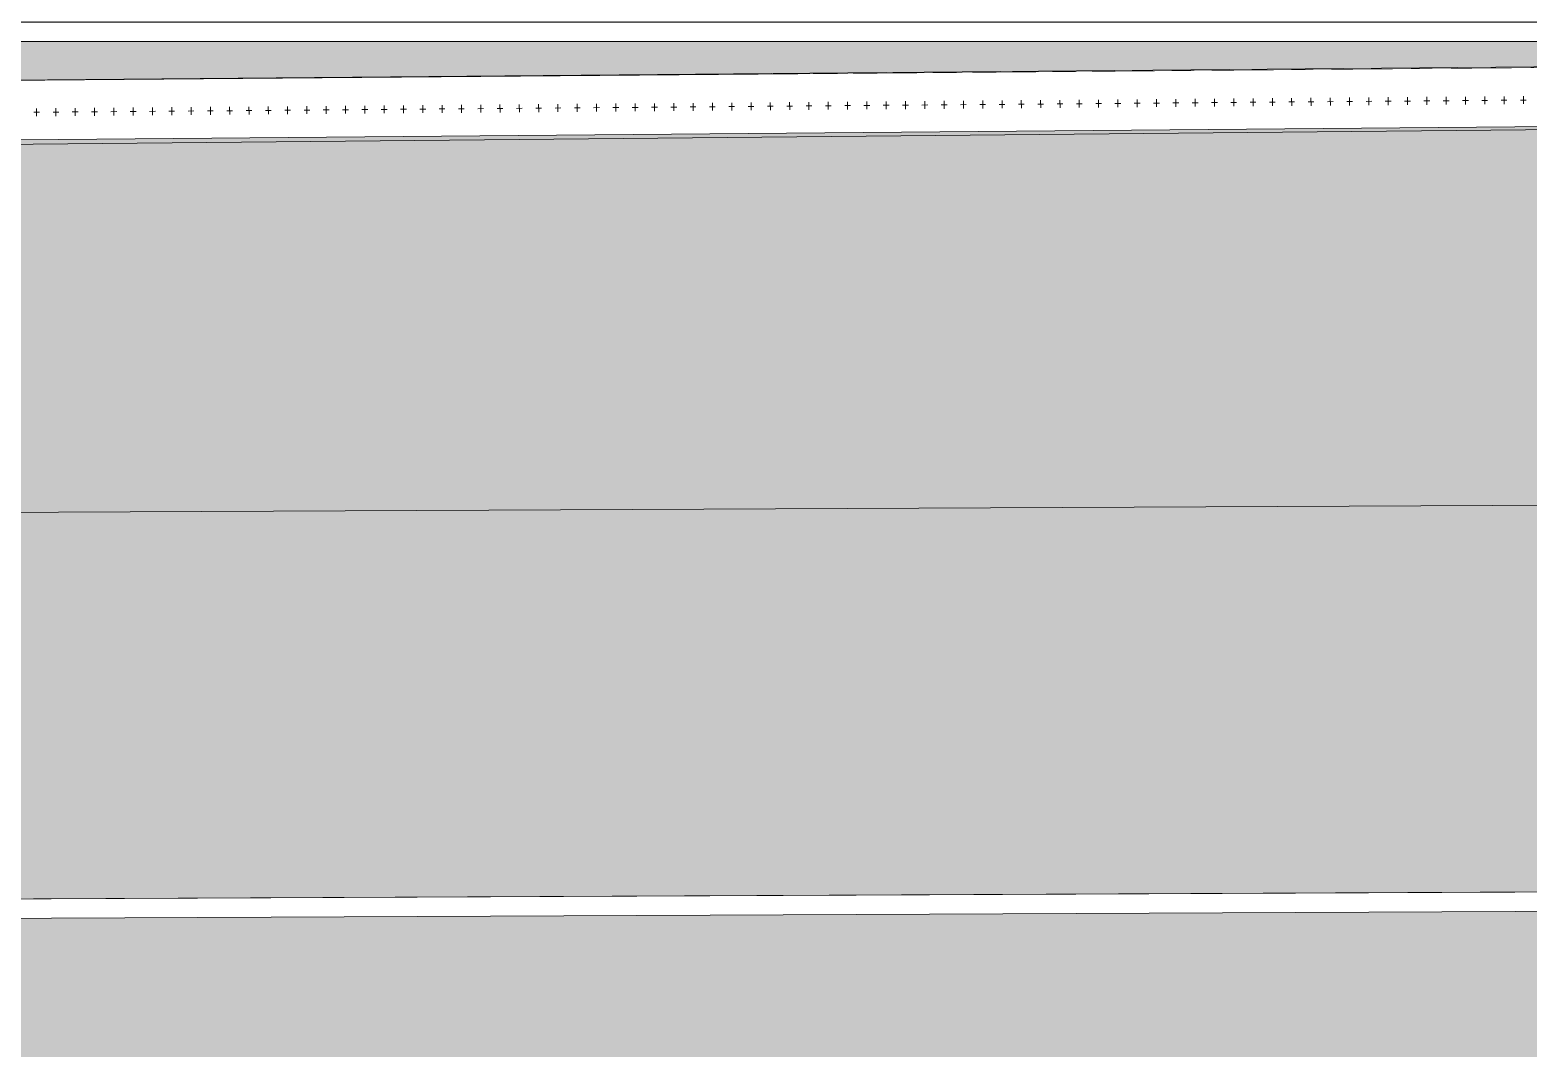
# Model space of a CAD drawing. Header units: millimetres. Extents: x -284281 to 1648660, y -821378 to -151356.
# Drawn here: x 227802 to 235542, y -275988 to -270728 of the extents above; entities that cross this region are included whole.
import ezdxf

# ---------------------------------------------------------------- set-up
doc = ezdxf.new("R2010")
doc.units = ezdxf.units.MM
doc.header["$MEASUREMENT"] = 0
doc.set_wipeout_variables(frame=1)
doc.linetypes.add('Wipeout_Contour', pattern=[1000, 0, -1000])
for name, color, linetype in [('Divers - Dessin général', 7, 'Continuous'), ('Sols_ Dalles', 7, 'Continuous'), ('Structure - Murs extérieurs', 7, 'Continuous'), ('TopoAlt', 7, 'Continuous')]:
    doc.layers.add(name, color=color, linetype=linetype)

# ---------------------------------------------------------------- blocks, each defined once
blk = doc.blocks.new('Dalle_4_1', base_point=(230490.2, -270775.9))
at = {"linetype": 'Continuous', "lineweight": 0, "true_color": 0x90b349}
blk.add_hatch(color=55, dxfattribs=at).paths.add_polyline_path([(230490.2, -270775.9), (230463.1, -270775.9), (230485.8, -270785.9)])
at = {"color": 7, "linetype": 'Continuous', "lineweight": 5, "flags": 128}
blk.add_lwpolyline([(230490.2, -270775.9), (230463.1, -270775.9), (230485.8, -270785.9)], close=True, dxfattribs=at)
blk = doc.blocks.new('Dalle_5_1', base_point=(233223.7, -270775.9))
at = {"linetype": 'Continuous', "lineweight": 0, "true_color": 0x90b349}
blk.add_hatch(color=55, dxfattribs=at).paths.add_polyline_path([(233223.7, -270775.9), (233196.7, -270775.9), (233219.3, -270785.9)])
at = {"color": 7, "linetype": 'Continuous', "lineweight": 5, "flags": 128}
blk.add_lwpolyline([(233223.7, -270775.9), (233196.7, -270775.9), (233219.3, -270785.9)], close=True, dxfattribs=at)
blk = doc.blocks.new('Dalle_13_1', base_point=(250537.6, -270787.4))
at = {"linetype": 'Continuous', "lineweight": 0, "true_color": 0x90b349}
blk.add_hatch(color=55, dxfattribs=at).paths.add_polyline_path([(250537.6, -270787.4), (220537.6, -270787.4), (220537.6, -273253.3), (250548.6, -273114.3), (250537.7, -271092.1), (250537.7, -271092.1, -0.001346), (250537.6, -271062.3), (250537.6, -271062.3)])
at = {"color": 7, "linetype": 'Continuous', "lineweight": 5, "flags": 128}
blk.add_lwpolyline([(250537.6, -270787.4), (220537.6, -270787.4), (220537.6, -273253.3), (250548.6, -273114.3), (250537.7, -271092.1), (250537.7, -271092.1, -0.001346), (250537.6, -271062.3), (250537.6, -271062.3)], format="xyb", close=True, dxfattribs=at)
blk = doc.blocks.new('Dalle_14_1', base_point=(217961.3, -273253.3))
at = {"layer": 'Sols_ Dalles', "linetype": 'Continuous', "lineweight": 0, "true_color": 0x2e271c}
blk.add_hatch(color=250, dxfattribs=at).paths.add_polyline_path([(217961.3, -273253.3, 0.415791), (219972.1, -275253.2), (252109.1, -275106, 0.414214), (254098.3, -273095.2), (254087.4, -271073, -0.001346), (254087.4, -271062.3), (253905.6, -271062.3), (253905.6, -267687.3), (253887.3, -267687.3), (253887.3, -265687.3), (250537.6, -265687.3), (250537.6, -270787.3), (250537.7, -271092.1), (250548.6, -273114.3), (220537.6, -273253.3), (220537.6, -270687.3), (220537.6, -265687.3), (219961.3, -265687.3, 0.258849), (218113.8, -267154.8, 0.098562), (217961.3, -267920.6)])
at = {"layer": 'Sols_ Dalles', "color": 250, "linetype": 'Continuous', "lineweight": 5, "true_color": 0x1f1f1f, "flags": 128}
blk.add_lwpolyline([(217961.3, -273253.3, 0.415791), (219972.1, -275253.2), (252109.1, -275106, 0.414214), (254098.3, -273095.2), (254087.4, -271073, -0.001346), (254087.4, -271062.3), (253905.6, -271062.3), (253905.6, -267687.3), (253887.3, -267687.3), (253887.3, -265687.3), (250537.6, -265687.3), (250537.6, -270787.3), (250537.7, -271092.1), (250548.6, -273114.3), (220537.6, -273253.3), (220537.6, -270687.3), (220537.6, -265687.3), (219961.3, -265687.3, 0.258849), (218113.8, -267154.8, 0.098562), (217961.3, -267920.6)], format="xyb", close=True, dxfattribs=at)
blk = doc.blocks.new('Mur_56_1', base_point=(218049.6, -271371.5))
at = {"color": 254, "linetype": 'Wipeout_Contour', "lineweight": 0, "ltscale": 1434044.950907383}
blk.add_wipeout([(218049.6, -271371.5), (250537.3, -271087.3), (250534.6, -270787.3), (218047, -271071.5)], dxfattribs=at).dxf.layer = 'TopoAlt'
at = {"layer": 'TopoAlt', "color": 190, "linetype": 'Continuous', "lineweight": 5, "true_color": 0x8002ff, "flags": 128}
for points in [[(250534.6, -270787.3), (218047, -271071.5)], [(218049.6, -271371.5), (250537.3, -271087.3)]]:
    blk.add_lwpolyline(points, dxfattribs=at)
blk = doc.blocks.new('Mur_61_1', base_point=(250537.6, -270787.3))
at = {"color": 254, "linetype": 'Wipeout_Contour', "lineweight": 0, "ltscale": 1436123.093929387}
blk.add_wipeout([(220637.6, -270787.3), (250437.6, -270787.3), (250437.6, -270687.3), (220637.6, -270687.3)], dxfattribs=at).dxf.layer = 'Structure - Murs extérieurs'
at = {"layer": 'Structure - Murs extérieurs', "color": 7, "linetype": 'Continuous', "lineweight": 5, "flags": 128}
blk.add_lwpolyline([(220537.6, -270787.3), (250537.6, -270787.3)], dxfattribs=at)
blk = doc.blocks.new('Mur_68_1', base_point=(219972.1, -275253.2))
at = {"color": 254, "linetype": 'Wipeout_Contour', "lineweight": 0, "ltscale": 1451160.509712916}
blk.add_wipeout([(219972.6, -275353.2), (252109.6, -275206), (252109.1, -275106), (219972.1, -275253.2)], dxfattribs=at).dxf.layer = 'Structure - Murs extérieurs'
at = {"layer": 'Structure - Murs extérieurs', "color": 7, "linetype": 'Continuous', "lineweight": 5, "flags": 128}
for points in [[(252109.1, -275106), (219972.1, -275253.2)], [(219972.6, -275353.2), (252109.6, -275206)]]:
    blk.add_lwpolyline(points, dxfattribs=at)
blk = doc.blocks.new('Garde-corps_1_1')
at = {"color": 7, "linetype": 'Continuous', "lineweight": 5}
for p, q in [((230031.2, -271115.6), (230031.5, -271155.6)), ((230131, -271114.7), (230131.3, -271154.7)), ((230230.7, -271113.9), (230231.1, -271153.9)), ((230330.5, -271113.1), (230330.8, -271153.1)), ((230430.2, -271112.3), (230430.6, -271152.3)), ((230530, -271111.5), (230530.3, -271151.5)), ((230629.7, -271110.6), (230630.1, -271150.6)), ((230729.5, -271109.8), (230729.8, -271149.8)), ((230829.3, -271109), (230829.6, -271149)), ((230929, -271108.2), (230929.3, -271148.2)), ((231028.8, -271107.4), (231029.1, -271147.4)), ((231128.5, -271106.5), (231128.9, -271146.5)), ((231228.3, -271105.7), (231228.6, -271145.7)), ((231328, -271104.9), (231328.4, -271144.9)), ((231427.8, -271104.1), (231428.1, -271144.1)), ((231527.6, -271103.3), (231527.9, -271143.3)), ((231627.3, -271102.4), (231627.6, -271142.4)), ((231727.1, -271101.6), (231727.4, -271141.6)), ((231826.8, -271100.8), (231827.1, -271140.8)), ((231926.6, -271100), (231926.9, -271140)), ((232026.3, -271099.2), (232026.7, -271139.2)), ((232126.1, -271098.3), (232126.4, -271138.3)), ((232225.8, -271097.5), (232226.2, -271137.5)), ((232325.6, -271096.7), (232325.9, -271136.7)), ((232440.5, -271115.8), (232410.5, -271116)), ((232425.4, -271095.9), (232425.7, -271135.9)), ((232540.3, -271114.9), (232510.3, -271115.2)), ((232525.1, -271095.1), (232525.4, -271135.1)), ((232640, -271114.1), (232610, -271114.4)), ((232624.9, -271094.2), (232625.2, -271134.2)), ((232739.8, -271113.3), (232709.8, -271113.6)), ((232724.6, -271093.4), (232725, -271133.4)), ((232839.5, -271112.5), (232809.5, -271112.7)), ((232824.4, -271092.6), (232824.7, -271132.6)), ((232939.3, -271111.7), (232909.3, -271111.9)), ((232924.1, -271091.8), (232924.5, -271131.8)), ((233039.1, -271110.8), (233009.1, -271111.1)), ((233023.9, -271091), (233024.2, -271131)), ((233138.8, -271110), (233108.8, -271110.3)), ((233123.6, -271090.2), (233124, -271130.1)), ((233238.6, -271109.2), (233208.6, -271109.5)), ((233223.4, -271089.3), (233223.7, -271129.3)), ((233338.3, -271108.4), (233308.3, -271108.6)), ((233323.2, -271088.5), (233323.5, -271128.5)), ((233438.1, -271107.6), (233408.1, -271107.8)), ((233422.9, -271087.7), (233423.2, -271127.7)), ((233537.8, -271106.7), (233507.8, -271107)), ((233522.7, -271086.9), (233523, -271126.9)), ((233637.6, -271105.9), (233607.6, -271106.2)), ((233622.4, -271086.1), (233622.8, -271126.1)), ((233737.3, -271105.1), (233707.3, -271105.4)), ((233722.2, -271085.2), (233722.5, -271125.2)), ((233837.1, -271104.3), (233807.1, -271104.5)), ((233821.9, -271084.4), (233822.3, -271124.4)), ((233936.9, -271103.5), (233906.9, -271103.7)), ((233921.7, -271083.6), (233922, -271123.6)), ((234036.6, -271102.7), (234006.6, -271102.9)), ((234021.5, -271082.8), (234021.8, -271122.8)), ((234136.4, -271101.8), (234106.4, -271102.1)), ((234121.2, -271082), (234121.5, -271122)), ((234236.1, -271101), (234206.1, -271101.3)), ((234221, -271081.1), (234221.3, -271121.1)), ((234335.9, -271100.2), (234305.9, -271100.4)), ((234320.7, -271080.3), (234321, -271120.3)), ((234435.6, -271099.4), (234405.6, -271099.6)), ((234420.5, -271079.5), (234420.8, -271119.5)), ((234535.4, -271098.6), (234505.4, -271098.8)), ((234520.2, -271078.7), (234520.6, -271118.7)), ((234635.2, -271097.7), (234605.2, -271098)), ((234620, -271077.9), (234620.3, -271117.9)), ((234734.9, -271096.9), (234704.9, -271097.2)), ((234719.7, -271077), (234720.1, -271117)), ((234834.7, -271096.1), (234804.7, -271096.3)), ((234819.5, -271076.2), (234819.8, -271116.2)), ((234934.4, -271095.3), (234904.4, -271095.5)), ((234919.3, -271075.4), (234919.6, -271115.4)), ((235034.2, -271094.5), (235004.2, -271094.7)), ((235019, -271074.6), (235019.3, -271114.6)), ((235133.9, -271093.6), (235103.9, -271093.9)), ((235118.8, -271073.8), (235119.1, -271113.8)), ((235233.7, -271092.8), (235203.7, -271093.1)), ((235218.5, -271072.9), (235218.9, -271112.9)), ((235333.4, -271092), (235303.4, -271092.2)), ((235318.3, -271072.1), (235318.6, -271112.1)), ((235433.2, -271091.2), (235403.2, -271091.4)), ((235418, -271071.3), (235418.4, -271111.3)), ((235533, -271090.4), (235503, -271090.6)), ((235517.8, -271070.5), (235518.1, -271110.5)), ((227851.7, -271153.5), (227821.7, -271153.7)), ((227836.6, -271133.6), (227836.9, -271173.6)), ((227951.5, -271152.6), (227921.5, -271152.9)), ((227936.3, -271132.8), (227936.7, -271172.8)), ((228051.3, -271151.8), (228021.3, -271152.1)), ((228036.1, -271131.9), (228036.4, -271171.9)), ((228151, -271151), (228121, -271151.2)), ((228135.8, -271131.1), (228136.2, -271171.1)), ((228250.8, -271150.2), (228220.8, -271150.4)), ((228235.6, -271130.3), (228235.9, -271170.3)), ((228350.5, -271149.4), (228320.5, -271149.6)), ((228335.4, -271129.5), (228335.7, -271169.5)), ((228450.3, -271148.5), (228420.3, -271148.8)), ((228435.1, -271128.7), (228435.4, -271168.7)), ((228550, -271147.7), (228520, -271148)), ((228534.9, -271127.8), (228535.2, -271167.8)), ((228649.8, -271146.9), (228619.8, -271147.2)), ((228634.6, -271127), (228635, -271167)), ((228749.5, -271146.1), (228719.5, -271146.3)), ((228734.4, -271126.2), (228734.7, -271166.2)), ((228849.3, -271145.3), (228819.3, -271145.5)), ((228834.1, -271125.4), (228834.5, -271165.4)), ((228949.1, -271144.4), (228919.1, -271144.7)), ((228933.9, -271124.6), (228934.2, -271164.6)), ((229048.8, -271143.6), (229018.8, -271143.9)), ((229033.7, -271123.7), (229034, -271163.7)), ((229148.6, -271142.8), (229118.6, -271143.1)), ((229133.4, -271122.9), (229133.7, -271162.9)), ((229248.3, -271142), (229218.3, -271142.2)), ((229233.2, -271122.1), (229233.5, -271162.1)), ((229348.1, -271141.2), (229318.1, -271141.4)), ((229332.9, -271121.3), (229333.2, -271161.3)), ((229447.8, -271140.3), (229417.8, -271140.6)), ((229432.7, -271120.5), (229433, -271160.5)), ((229547.6, -271139.5), (229517.6, -271139.8)), ((229532.4, -271119.7), (229532.8, -271159.7)), ((229647.4, -271138.7), (229617.4, -271139)), ((229632.2, -271118.8), (229632.5, -271158.8)), ((229747.1, -271137.9), (229717.1, -271138.1)), ((229731.9, -271118), (229732.3, -271158)), ((229846.9, -271137.1), (229816.9, -271137.3)), ((229831.7, -271117.2), (229832, -271157.2)), ((229946.6, -271136.3), (229916.6, -271136.5)), ((229931.5, -271116.4), (229931.8, -271156.4)), ((230046.4, -271135.4), (230016.4, -271135.7)), ((230146.1, -271134.6), (230116.1, -271134.9)), ((230245.9, -271133.8), (230215.9, -271134)), ((230345.6, -271133), (230315.6, -271133.2)), ((230445.4, -271132.2), (230415.4, -271132.4)), ((230545.2, -271131.3), (230515.2, -271131.6)), ((230644.9, -271130.5), (230614.9, -271130.8)), ((230744.7, -271129.7), (230714.7, -271129.9)), ((230844.4, -271128.9), (230814.4, -271129.1)), ((230944.2, -271128.1), (230914.2, -271128.3)), ((231043.9, -271127.2), (231013.9, -271127.5)), ((231143.7, -271126.4), (231113.7, -271126.7)), ((231243.4, -271125.6), (231213.4, -271125.8)), ((231343.2, -271124.8), (231313.2, -271125)), ((231443, -271124), (231413, -271124.2)), ((231542.7, -271123.1), (231512.7, -271123.4)), ((231642.5, -271122.3), (231612.5, -271122.6)), ((231742.2, -271121.5), (231712.2, -271121.7)), ((231842, -271120.7), (231812, -271120.9)), ((231941.7, -271119.9), (231911.7, -271120.1)), ((232041.5, -271119), (232011.5, -271119.3)), ((232141.3, -271118.2), (232111.3, -271118.5)), ((232241, -271117.4), (232211, -271117.6)), ((232340.8, -271116.6), (232310.8, -271116.8))]:
    blk.add_line(p, q, dxfattribs=at)
blk = doc.blocks.new('Garde-corps_3_1')
at = {"color": 7, "linetype": 'Continuous', "lineweight": 5}
for p, q in [((230031.2, -271115.6), (230031.5, -271155.6)), ((230131, -271114.7), (230131.3, -271154.7)), ((230230.7, -271113.9), (230231.1, -271153.9)), ((230330.5, -271113.1), (230330.8, -271153.1)), ((230430.2, -271112.3), (230430.6, -271152.3)), ((230530, -271111.5), (230530.3, -271151.5)), ((230629.7, -271110.6), (230630.1, -271150.6)), ((230729.5, -271109.8), (230729.8, -271149.8)), ((230829.3, -271109), (230829.6, -271149)), ((230929, -271108.2), (230929.3, -271148.2)), ((231028.8, -271107.4), (231029.1, -271147.4)), ((231128.5, -271106.5), (231128.9, -271146.5)), ((231228.3, -271105.7), (231228.6, -271145.7)), ((231328, -271104.9), (231328.4, -271144.9)), ((231427.8, -271104.1), (231428.1, -271144.1)), ((231527.6, -271103.3), (231527.9, -271143.3)), ((231627.3, -271102.4), (231627.6, -271142.4)), ((231727.1, -271101.6), (231727.4, -271141.6)), ((231826.8, -271100.8), (231827.1, -271140.8)), ((231926.6, -271100), (231926.9, -271140)), ((232026.3, -271099.2), (232026.7, -271139.2)), ((232126.1, -271098.3), (232126.4, -271138.3)), ((232225.8, -271097.5), (232226.2, -271137.5)), ((232325.6, -271096.7), (232325.9, -271136.7)), ((232440.5, -271115.8), (232410.5, -271116)), ((232425.4, -271095.9), (232425.7, -271135.9)), ((232540.3, -271114.9), (232510.3, -271115.2)), ((232525.1, -271095.1), (232525.4, -271135.1)), ((232640, -271114.1), (232610, -271114.4)), ((232624.9, -271094.2), (232625.2, -271134.2)), ((232739.8, -271113.3), (232709.8, -271113.6)), ((232724.6, -271093.4), (232725, -271133.4)), ((232839.5, -271112.5), (232809.5, -271112.7)), ((232824.4, -271092.6), (232824.7, -271132.6)), ((232939.3, -271111.7), (232909.3, -271111.9)), ((232924.1, -271091.8), (232924.5, -271131.8)), ((233039.1, -271110.8), (233009.1, -271111.1)), ((233023.9, -271091), (233024.2, -271131)), ((233138.8, -271110), (233108.8, -271110.3)), ((233123.6, -271090.2), (233124, -271130.1)), ((233238.6, -271109.2), (233208.6, -271109.5)), ((233223.4, -271089.3), (233223.7, -271129.3)), ((233338.3, -271108.4), (233308.3, -271108.6)), ((233323.2, -271088.5), (233323.5, -271128.5)), ((233438.1, -271107.6), (233408.1, -271107.8)), ((233422.9, -271087.7), (233423.2, -271127.7)), ((233537.8, -271106.7), (233507.8, -271107)), ((233522.7, -271086.9), (233523, -271126.9)), ((233637.6, -271105.9), (233607.6, -271106.2)), ((233622.4, -271086.1), (233622.8, -271126.1)), ((233737.3, -271105.1), (233707.3, -271105.4)), ((233722.2, -271085.2), (233722.5, -271125.2)), ((233837.1, -271104.3), (233807.1, -271104.5)), ((233821.9, -271084.4), (233822.3, -271124.4)), ((233936.9, -271103.5), (233906.9, -271103.7)), ((233921.7, -271083.6), (233922, -271123.6)), ((234036.6, -271102.7), (234006.6, -271102.9)), ((234021.5, -271082.8), (234021.8, -271122.8)), ((234136.4, -271101.8), (234106.4, -271102.1)), ((234121.2, -271082), (234121.5, -271122)), ((234236.1, -271101), (234206.1, -271101.3)), ((234221, -271081.1), (234221.3, -271121.1)), ((234335.9, -271100.2), (234305.9, -271100.4)), ((234320.7, -271080.3), (234321, -271120.3)), ((234435.6, -271099.4), (234405.6, -271099.6)), ((234420.5, -271079.5), (234420.8, -271119.5)), ((234535.4, -271098.6), (234505.4, -271098.8)), ((234520.2, -271078.7), (234520.6, -271118.7)), ((234635.2, -271097.7), (234605.2, -271098)), ((234620, -271077.9), (234620.3, -271117.9)), ((234734.9, -271096.9), (234704.9, -271097.2)), ((234719.7, -271077), (234720.1, -271117)), ((234834.7, -271096.1), (234804.7, -271096.3)), ((234819.5, -271076.2), (234819.8, -271116.2)), ((234934.4, -271095.3), (234904.4, -271095.5)), ((234919.3, -271075.4), (234919.6, -271115.4)), ((235034.2, -271094.5), (235004.2, -271094.7)), ((235019, -271074.6), (235019.3, -271114.6)), ((235133.9, -271093.6), (235103.9, -271093.9)), ((235118.8, -271073.8), (235119.1, -271113.8)), ((235233.7, -271092.8), (235203.7, -271093.1)), ((235218.5, -271072.9), (235218.9, -271112.9)), ((235333.4, -271092), (235303.4, -271092.2)), ((235318.3, -271072.1), (235318.6, -271112.1)), ((235433.2, -271091.2), (235403.2, -271091.4)), ((235418, -271071.3), (235418.4, -271111.3)), ((235533, -271090.4), (235503, -271090.6)), ((235517.8, -271070.5), (235518.1, -271110.5)), ((227851.7, -271153.5), (227821.7, -271153.7)), ((227836.6, -271133.6), (227836.9, -271173.6)), ((227951.5, -271152.6), (227921.5, -271152.9)), ((227936.3, -271132.8), (227936.7, -271172.8)), ((228051.3, -271151.8), (228021.3, -271152.1)), ((228036.1, -271131.9), (228036.4, -271171.9)), ((228151, -271151), (228121, -271151.2)), ((228135.8, -271131.1), (228136.2, -271171.1)), ((228250.8, -271150.2), (228220.8, -271150.4)), ((228235.6, -271130.3), (228235.9, -271170.3)), ((228350.5, -271149.4), (228320.5, -271149.6)), ((228335.4, -271129.5), (228335.7, -271169.5)), ((228450.3, -271148.5), (228420.3, -271148.8)), ((228435.1, -271128.7), (228435.4, -271168.7)), ((228550, -271147.7), (228520, -271148)), ((228534.9, -271127.8), (228535.2, -271167.8)), ((228649.8, -271146.9), (228619.8, -271147.2)), ((228634.6, -271127), (228635, -271167)), ((228749.5, -271146.1), (228719.5, -271146.3)), ((228734.4, -271126.2), (228734.7, -271166.2)), ((228849.3, -271145.3), (228819.3, -271145.5)), ((228834.1, -271125.4), (228834.5, -271165.4)), ((228949.1, -271144.4), (228919.1, -271144.7)), ((228933.9, -271124.6), (228934.2, -271164.6)), ((229048.8, -271143.6), (229018.8, -271143.9)), ((229033.7, -271123.7), (229034, -271163.7)), ((229148.6, -271142.8), (229118.6, -271143.1)), ((229133.4, -271122.9), (229133.7, -271162.9)), ((229248.3, -271142), (229218.3, -271142.2)), ((229233.2, -271122.1), (229233.5, -271162.1)), ((229348.1, -271141.2), (229318.1, -271141.4)), ((229332.9, -271121.3), (229333.2, -271161.3)), ((229447.8, -271140.3), (229417.8, -271140.6)), ((229432.7, -271120.5), (229433, -271160.5)), ((229547.6, -271139.5), (229517.6, -271139.8)), ((229532.4, -271119.7), (229532.8, -271159.7)), ((229647.4, -271138.7), (229617.4, -271139)), ((229632.2, -271118.8), (229632.5, -271158.8)), ((229747.1, -271137.9), (229717.1, -271138.1)), ((229731.9, -271118), (229732.3, -271158)), ((229846.9, -271137.1), (229816.9, -271137.3)), ((229831.7, -271117.2), (229832, -271157.2)), ((229946.6, -271136.3), (229916.6, -271136.5)), ((229931.5, -271116.4), (229931.8, -271156.4)), ((230046.4, -271135.4), (230016.4, -271135.7)), ((230146.1, -271134.6), (230116.1, -271134.9)), ((230245.9, -271133.8), (230215.9, -271134)), ((230345.6, -271133), (230315.6, -271133.2)), ((230445.4, -271132.2), (230415.4, -271132.4)), ((230545.2, -271131.3), (230515.2, -271131.6)), ((230644.9, -271130.5), (230614.9, -271130.8)), ((230744.7, -271129.7), (230714.7, -271129.9)), ((230844.4, -271128.9), (230814.4, -271129.1)), ((230944.2, -271128.1), (230914.2, -271128.3)), ((231043.9, -271127.2), (231013.9, -271127.5)), ((231143.7, -271126.4), (231113.7, -271126.7)), ((231243.4, -271125.6), (231213.4, -271125.8)), ((231343.2, -271124.8), (231313.2, -271125)), ((231443, -271124), (231413, -271124.2)), ((231542.7, -271123.1), (231512.7, -271123.4)), ((231642.5, -271122.3), (231612.5, -271122.6)), ((231742.2, -271121.5), (231712.2, -271121.7)), ((231842, -271120.7), (231812, -271120.9)), ((231941.7, -271119.9), (231911.7, -271120.1)), ((232041.5, -271119), (232011.5, -271119.3)), ((232141.3, -271118.2), (232111.3, -271118.5)), ((232241, -271117.4), (232211, -271117.6)), ((232340.8, -271116.6), (232310.8, -271116.8))]:
    blk.add_line(p, q, dxfattribs=at)

msp = doc.modelspace()

# ---------------------------------------------------------------- hatches: boundary and pattern name
at = {"linetype": 'Continuous', "lineweight": 0, "true_color": 0x6f6f6f}
h = msp.add_hatch(color=8, dxfattribs=at)
h.paths.add_polyline_path([(141848.4421, -295062.57111), (269220.82107, -293826.86817), (269220.82107, -270902.73426), (268763.04853, -270902.73426), (254213.59981, -271040.57524), (254213.59981, -163437.63526), (153156.19977, -163437.63526), (153156.19977, -271040.57524), (153182.9625, -271040.57014), (153183.14559, -272000.51417, -0.4094273642), (149183.68145, -275935.04226), (141848.4421, -275935.04226)])
h.paths.add_polyline_path([(158435.58359, -260639.95299), (155145.58359, -260639.95299), (155145.58359, -248364.9528), (155145.58359, -243089.97435), (155145.58359, -242189.97435), (158435.58359, -242189.97435)], flags=0)
h.paths.add_polyline_path([(161503.43335, -171995.57011), (161503.43335, -193810.57122), (161503.43335, -230015.57011), (161503.43335, -260810.57129), (196775.04197, -260810.57129), (196775.04197, -222495.57011), (186955.54197, -222495.57011), (186955.54197, -218295.57011), (196754.55038, -218295.57011), (196754.55038, -208495.57004), (196754.55038, -204495.57011), (193355.54197, -204495.57011), (193355.54197, -195161.53481), (195576.03357, -195161.53481), (195576.03357, -189810.57129), (217850.06795, -189810.57129), (217850.06795, -262266.88531), (245610.04479, -262266.88531), (245610.04479, -253395.57129), (245626.03357, -253395.57129), (246426.03357, -253395.57129), (247826.03357, -253395.57129), (247826.03357, -248005.57129), (247826.03357, -246605.57129), (245626.03357, -246605.57129), (245610.04479, -246605.57129), (245610.04479, -171995.57011), (212806.27958, -171995.57011)], flags=0)
h.paths.add_polyline_path([(162737.04244, -269433.91257, -0.0903186603), (162858.77258, -268727.62319, -0.2014487277), (163912.63869, -267592.73981, -0.1042114453), (164718.00561, -267415.05524), (165317.97869, -267409.37112, -0.1040446075), (166125.35422, -267571.24421, -0.2382554567), (167284.25653, -268953.31764, -0.0551886218), (167336.83602, -269390.33428), (167338.93075, -269611.43843), (167351.04633, -270890.26697), (167092.5827, -271892.76052, -0.2679491924), (165370.08316, -272909.1243), (164770.11009, -272914.80843, -0.1937174639), (163379.25202, -272370.18517, -0.0705687558), (163028.66346, -271931.26196, -0.1316524976), (162751.25276, -270933.84526)], flags=0)
h.paths.add_polyline_path([(175327.75206, -275599.00212, -0.4157910988), (173316.98603, -273599.0311), (173316.98603, -273452.05237), (173330.48786, -267377.82411, -0.3805567013), (175316.98603, -265609.82626), (175394.71409, -265609.82626), (175394.71409, -270609.82626), (190394.71409, -270609.82626), (190394.71409, -265609.82626), (195356.19118, -265609.82626, -0.4142135624), (196856.19118, -267109.82626), (196856.19118, -273660.69924, -0.3455016121), (195137.28541, -275433.43196)], flags=0)
h.paths.add_polyline_path([(205510.09252, -271504.08297, -0.1344739343), (205230.94767, -270484.93746), (205230.94767, -268984.93746, -0.4142135624), (207230.94767, -266984.93746), (207830.94767, -266984.93746, -0.4142135624), (209830.94767, -268984.93746), (209830.94767, -270484.93746, -0.1288203455), (209574.03043, -271465.58136, -0.2709362909), (207830.94767, -272484.93746), (207230.94767, -272484.93746, -0.2649799965)], flags=0)
h.paths.add_polyline_path([(217862.68721, -273329.32486), (217869.94938, -267730.33623, -0.0985615086), (218100.71805, -266943.72092), (218117.68082, -266951.54513, -0.2588490016), (219955.479, -265605.82722), (219953.14148, -265587.29374), (220637.56856, -265587.29374), (220637.56856, -265687.29374), (220637.56856, -270687.29374), (250537.56856, -270687.29374), (250537.56856, -265687.29374), (252208.00356, -265687.29374), (254186.29382, -265687.29374), (254186.29382, -267687.29374), (254186.29382, -271062.25464, 0.001345761), (254186.3228, -271073.02067), (254197.20856, -273095.23292, -0.4142135624), (252208.00356, -275105.96997), (243484.53401, -275105.96997, -0.0051889555), (243431.43827, -275116.10287), (235447.992, -275196.19066), (220071.01237, -275253.23979, -0.3865533313), (217873.0891, -273475.38502, -0.0251892193)], flags=0)
at = {"linetype": 'Continuous', "lineweight": 0, "true_color": 0x90b349}
msp.add_hatch(color=55, dxfattribs=at).paths.add_polyline_path([(250537.56856, -270787.35355), (220537.56856, -270787.35355), (220537.56856, -273253.26877), (250548.61514, -273114.34105), (250537.72938, -271092.1288), (250537.66391, -271092.12915, -0.001345761), (250537.5835, -271062.25464), (250537.56856, -271062.25464)])
at = {"layer": 'Sols_ Dalles', "linetype": 'Continuous', "lineweight": 0, "true_color": 0x2e271c}
msp.add_hatch(color=250, dxfattribs=at).paths.add_polyline_path([(217961.30948, -273253.26877, 0.4157910988), (219972.07551, -275253.23979), (252109.0667, -275105.96997, 0.4142135624), (254098.2717, -273095.23292), (254087.38594, -271073.02067, -0.001345761), (254087.35696, -271062.25464), (254087.35696, -267687.29374), (254087.35696, -265687.29374), (250537.56856, -265687.29374), (250537.56856, -270787.29219), (250537.72938, -271092.1288), (250548.61514, -273114.34105), (220537.56856, -273253.26877), (220537.56856, -270687.29374), (220537.56856, -265687.29374), (219961.30948, -265687.29374, 0.2588489053), (218113.76339, -267154.75238, 0.0985616194), (217961.30948, -267920.63319)])

# ---------------------------------------------------------------- linework, layer by layer
at = {"color": 9, "linetype": 'Continuous', "lineweight": 5}
msp.add_lwpolyline([(217873.0891, -273475.38502, 0.3865533313), (220071.01237, -275253.23979), (235447.992, -275196.19066), (243431.43827, -275116.10287, 0.0051889555), (243484.53401, -275105.96997), (252208.00356, -275105.96997, 0.4142135624), (254197.20856, -273095.23292), (254186.3228, -271073.02067, -0.001345761), (254186.29382, -271062.25464), (254186.29382, -267687.29374), (254186.29382, -265687.29374), (252208.00356, -265687.29374), (250537.56856, -265687.29374), (250537.56856, -270687.29374), (220637.56856, -270687.29374), (220637.56856, -265687.29374), (220637.56856, -265587.29374), (219953.14148, -265587.29374), (219955.479, -265605.82722, 0.2588490016), (218117.68082, -266951.54513), (218100.71805, -266943.72092, 0.0985615086), (217869.94938, -267730.33623), (217862.68721, -273329.32486, 0.0251892193)], format="xyb", close=True, dxfattribs=at)
at = {"color": 7, "linetype": 'Continuous', "lineweight": 5}
msp.add_lwpolyline([(250537.56856, -270787.35355), (220537.56856, -270787.35355), (220537.56856, -273253.26877), (250548.61514, -273114.34105), (250537.72938, -271092.1288), (250537.66391, -271092.12915, -0.001345761), (250537.5835, -271062.25464), (250537.56856, -271062.25464)], format="xyb", close=True, dxfattribs=at)
at = {"color": 253, "linetype": 'Continuous', "lineweight": 5, "true_color": 0x9f9f9f, "flags": 128}
msp.add_lwpolyline([(250548.61514, -273114.34105), (220537.56856, -273253.26877)], dxfattribs=at)
at = {"layer": 'Sols_ Dalles', "color": 7, "linetype": 'Continuous', "lineweight": 5, "flags": 128}
msp.add_lwpolyline([(217961.30948, -273253.26877, 0.4157910988), (219972.07551, -275253.23979), (252109.0667, -275105.96997, 0.4142135624), (254098.2717, -273095.23292), (254087.38594, -271073.02067, -0.001345761), (254087.35696, -271062.25464), (254087.35696, -267687.29374), (254087.35696, -265687.29374), (250537.56856, -265687.29374), (250537.56856, -270787.29219), (250537.72938, -271092.1288), (250548.61514, -273114.34105), (220537.56856, -273253.26877), (220537.56856, -270687.29374), (220537.56856, -265687.29374), (219961.30948, -265687.29374, 0.2588489053), (218113.76339, -267154.75238, 0.0985616194), (217961.30948, -267920.63319)], format="xyb", close=True, dxfattribs=at)
at = {"layer": 'Sols_ Dalles', "color": 250, "linetype": 'Continuous', "lineweight": 5, "true_color": 0x1f1f1f}
msp.add_lwpolyline([(217961.30948, -273253.26877, 0.4157910988), (219972.07551, -275253.23979), (252109.0667, -275105.96997, 0.4142135624), (254098.2717, -273095.23292), (254087.38594, -271073.02067, -0.001345761), (254087.35696, -271062.25464), (254087.35696, -267687.29374), (254087.35696, -265687.29374), (250537.56856, -265687.29374), (250537.56856, -270787.29219), (250537.72938, -271092.1288), (250548.61514, -273114.34105), (220537.56856, -273253.26877), (220537.56856, -270687.29374), (220537.56856, -265687.29374), (219961.30948, -265687.29374, 0.2588489053), (218113.76339, -267154.75238, 0.0985616194), (217961.30948, -267920.63319)], format="xyb", close=True, dxfattribs=at)

# ---------------------------------------------------------------- block references
at = {"color": 7, "linetype": 'Continuous', "lineweight": 5}
for name, p in [('Dalle_13_1', (250537.56856, -270787.35355)), ('Dalle_4_1', (230490.19224, -270775.93551)), ('Dalle_5_1', (233223.71675, -270775.93551))]:
    msp.add_blockref(name, p, dxfattribs=at)
at = {"layer": 'Sols_ Dalles', "color": 250, "linetype": 'Continuous', "lineweight": 5, "true_color": 0x1f1f1f}
msp.add_blockref('Dalle_14_1', (217961.30948, -273253.26877), dxfattribs=at)

# ---------------------------------------------------------------- next in the draw order: block references
at = {"layer": 'Structure - Murs extérieurs', "color": 211, "lineweight": 5, "true_color": 0xfe55ff}
msp.add_blockref('Mur_68_1', (219972.07551, -275253.23979), dxfattribs=at)
at = {"layer": 'TopoAlt', "color": 211, "lineweight": 5, "true_color": 0xfe55ff}
msp.add_blockref('Mur_56_1', (218049.58149, -271371.49266), dxfattribs=at)

# ---------------------------------------------------------------- next in the draw order: linework, layer by layer
at = {"layer": 'Structure - Murs extérieurs', "color": 7, "linetype": 'Continuous', "lineweight": 5}
for points in [[(252109.0667, -275105.96997), (219972.07551, -275253.23979)], [(219972.5733, -275353.23856), (252109.56449, -275205.96874)]]:
    msp.add_lwpolyline(points, dxfattribs=at)

# ---------------------------------------------------------------- next in the draw order: block references
at = {"layer": 'Structure - Murs extérieurs', "color": 211, "lineweight": 5, "true_color": 0xfe55ff}
msp.add_blockref('Mur_61_1', (250537.56856, -270787.29219), dxfattribs=at)

# ---------------------------------------------------------------- next in the draw order: linework, layer by layer
at = {"layer": 'Structure - Murs extérieurs', "color": 7, "linetype": 'Continuous', "lineweight": 5}
msp.add_lwpolyline([(220537.56856, -270787.2922), (250537.56856, -270787.29219)], dxfattribs=at)
at = {"layer": 'TopoAlt', "color": 190, "linetype": 'Continuous', "lineweight": 5, "true_color": 0x8002ff}
msp.add_lwpolyline([(253886.34755, -270769.24799), (218046.9571, -271071.50414)], dxfattribs=at)

# ---------------------------------------------------------------- next in the draw order: wipeouts: each hides what was drawn before it
at = {"color": 254, "linetype": 'Wipeout_Contour', "lineweight": 0, "ltscale": 1438589.353908819}
msp.add_wipeout([(253886.34755, -270769.24799), (218046.9517, -271070.50182), (218048.61718, -271379.89247), (253886.29353, -271069.25262)], dxfattribs=at).dxf.layer = 'TopoAlt'

# ---------------------------------------------------------------- next in the draw order: linework, layer by layer
at = {"color": 253, "linetype": 'Continuous', "lineweight": 5, "true_color": 0x9f9f9f, "flags": 128}
msp.add_lwpolyline([(250537.56856, -265687.29374), (250537.56856, -271062.25464), (250537.5835, -271062.25464, 0.001345761), (250537.66391, -271092.12915), (250537.72938, -271092.1288), (250548.61514, -273114.34105), (220537.56856, -273253.26877), (220537.56856, -265687.29374)], format="xyb", dxfattribs=at)
at = {"layer": 'Divers - Dessin général', "color": 14, "linetype": 'Continuous', "lineweight": 5, "true_color": 0x990000}
msp.add_lwpolyline([(254205.67628, -163437.63526), (254186.29382, -271067.6377), (152856.38803, -272027.63374), (152839.018, -197317.63509), (152835.67579, -163437.63526)], close=True, dxfattribs=at)
at = {"layer": 'Structure - Murs extérieurs', "color": 7, "linetype": 'Continuous', "lineweight": 5, "flags": 128}
for points in [[(250437.56856, -270687.29219), (220637.56856, -270687.2922), (220637.56858, -265687.29372), (220637.56858, -265587.29373), (220537.56859, -265587.29373), (219953.14148, -265587.29374, 0.2597271562), (218021.38666, -267116.45694, 0.0985618016), (217861.30948, -267920.63319), (217861.30948, -273253.26877, 0.4157854419), (219972.5733, -275353.23856), (252109.56449, -275205.96874, 0.4142192129)], [(252109.0667, -275105.96997), (219972.07551, -275253.23979, -0.4157910988), (217961.30948, -273253.26877), (217961.30948, -267920.63319, -0.0985616194), (218113.76339, -267154.75238, -0.2588489041), (219961.30946, -265687.29372), (220537.56859, -265687.29372), (220537.56856, -270687.2922), (220537.56856, -270787.2922), (220637.56856, -270787.2922), (250437.56856, -270787.29219)]]:
    msp.add_lwpolyline(points, format="xyb", dxfattribs=at)
at = {"layer": 'TopoAlt', "color": 7, "linetype": 'Continuous', "lineweight": 5, "flags": 128}
msp.add_lwpolyline([(253886.34755, -270769.24799), (218046.9517, -271070.50182), (218048.61718, -271379.89247), (253886.29353, -271069.25262)], close=True, dxfattribs=at)

# ---------------------------------------------------------------- next in the draw order: block references
at = {"color": 7, "linetype": 'Continuous', "lineweight": 5}
for name in ['Garde-corps_1_1', 'Garde-corps_3_1']:
    msp.add_blockref(name, (0, 0), dxfattribs=at)

doc.saveas('drawing.dxf')
